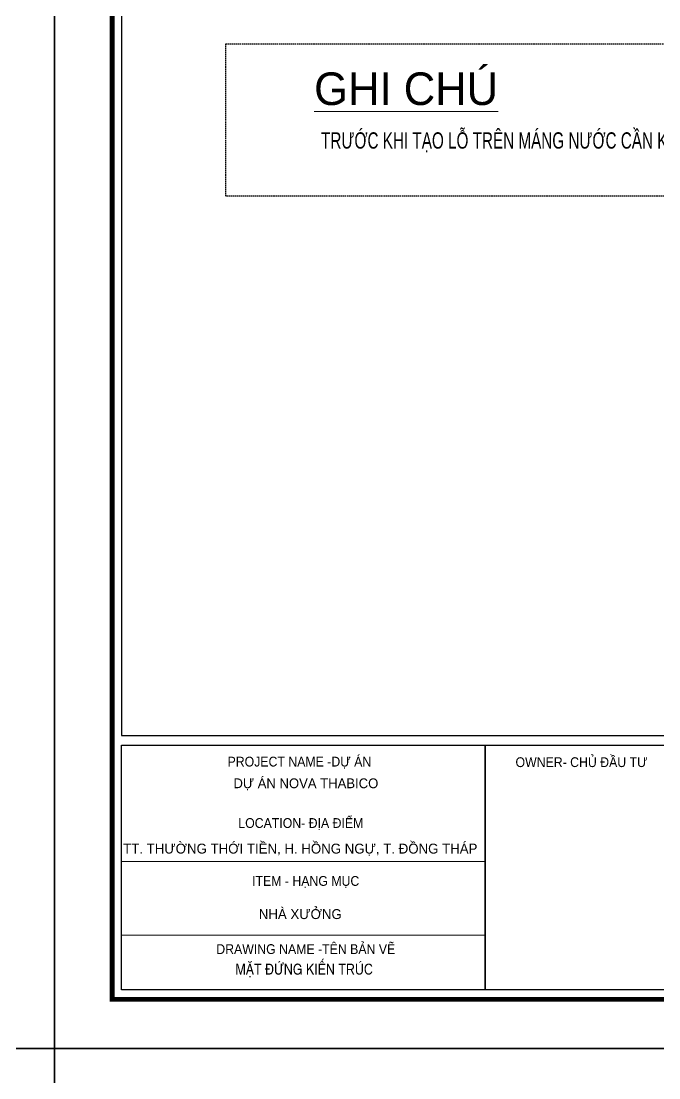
# Model space of a CAD drawing. Header units: inches. Extents: x 2 to 32666, y -5537 to 22.
# Drawn here: x 13077.6 to 13195, y -4129.9 to -3935.5 of the extents above; entities that cross this region are included whole.
import ezdxf
from ezdxf.enums import TextEntityAlignment as Align

# ---------------------------------------------------------------- set-up
doc = ezdxf.new("R2010")
doc.units = ezdxf.units.IN
doc.header["$MEASUREMENT"] = 0
doc.linetypes.add('HIDDEN', pattern=[0.375, 0.25, -0.125])
for name, color, linetype in [('1', 1, 'Continuous'), ('2', 2, 'Continuous'), ('3', 3, 'Continuous'), ('6', 6, 'Continuous'), ('7', 7, 'Continuous'), ('BAO KHUNG', 31, 'Continuous'), ('NET IN', 3, 'Continuous')]:
    doc.layers.add(name, color=color, linetype=linetype)
doc.layers.add('_TEXT', color=3, linetype='Continuous', lineweight=13)
doc.layers.add('S-Hatch', color=8, linetype='Continuous', lineweight=9)
doc.layers.add('Cover text', color=7, linetype='Continuous', true_color=0x52370f)
doc.styles.add('ST1H', font='vnshxh.shx', dxfattribs={"width": 0.7})
doc.styles.add('ST3', font='VHAVANB.TTF')
doc.styles.get("Standard").update_dxf_attribs({"font": 'arial.ttf'})
doc.styles.add('style1', font='VHAVAN.TTF')
doc.styles.add('TIEU DE', font='Vharialn.ttf')

# ---------------------------------------------------------------- blocks, each defined once
blk = doc.blocks.new('kt kien truc 1')
at = {"layer": '2', "color": 157, "linetype": 'Continuous'}
blk.add_lwpolyline([(0, 420), (594, 420), (594, 0), (0, 0)], close=True, dxfattribs=at)
at = {"layer": '7', "color": 147, "linetype": 'Continuous'}
blk.add_lwpolyline([(12.33, 57.61), (581.67, 57.61), (581.67, 409.19), (12.33, 409.19)], close=True, dxfattribs=at)
at = {"layer": 'BAO KHUNG', "color": 167, "linetype": 'Continuous', "const_width": 0.871}
blk.add_lwpolyline([(10.59, 9.07), (583.41, 9.07), (583.41, 410.93), (10.59, 410.93)], close=True, dxfattribs=at)
at = {"layer": 'BAO KHUNG', "color": 7}
for points in [[(12.33, 55.81), (79.28, 55.81), (79.28, 10.81), (12.33, 10.81)], [(79.28, 55.81), (144.95, 55.81), (144.95, 10.81), (79.28, 10.81)]]:
    blk.add_lwpolyline(points, close=True, dxfattribs=at)
at = {"layer": 'S-Hatch'}
for p, q in [((12.33, 34.43), (79.28, 34.43)), ((79.28, 20.88), (12.33, 20.88))]:
    blk.add_line(p, q, dxfattribs=at)
at = {"layer": 'BAO KHUNG', "color": 7, "linetype": 'Continuous', "width": 0.9}
for s, p in [('PROJECT NAME -DỰ ÁN ', (45.37, 51.89)), ('LOCATION- ĐỊA ĐIỂM', (45.32, 40.59))]:
    blk.add_text(s, height=1.8, dxfattribs=at).set_placement(p, align=Align.CENTER)
for s, p in [(' OWNER- CHỦ ĐẦU TƯ', (84.21, 51.79)), ('ITEM - HẠNG MỤC ', (36.35, 29.93)), ('DRAWING NAME -TÊN BẢN VẼ ', (29.76, 17.39))]:
    blk.add_text(s, height=1.8, dxfattribs=at).set_placement(p)
at = {"layer": 'Cover text', "linetype": 'Continuous', "style": 'style1'}
for s, height, p in [('dù ¸n nova thabico', 1.8, (46.25, 47.9)), ('tt. th\xadêng thíi tiÒn, h. hång ngù, t. ®ång th¸p', 1.8225, (45.22, 35.87)), ('NHµ X¦ëNG', 1.823, (45.22, 23.82))]:
    blk.add_text(s, height=height, dxfattribs=at).set_placement(p, align=Align.CENTER)
at = {"layer": 'Cover text', "ltscale": 0.5, "style": 'TIEU DE'}
for tag, p in [('TENBANVE', (45.93, 14.6)), ('STT', (555.05, 15.58))]:
    blk.add_attdef(tag, text='', height=2, dxfattribs=at).set_placement(p, align=Align.MIDDLE_CENTER)

msp = doc.modelspace()

# ---------------------------------------------------------------- linework, layer by layer
at = {"layer": '1', "linetype": 'HIDDEN'}
msp.add_lwpolyline([(13115.2615, -3939.6731), (13275.7769, -3939.6731), (13275.7769, -3967.6605), (13115.2615, -3967.6605)], close=True, dxfattribs=at)
at = {"layer": 'NET IN'}
for points in [[(12489.7695, -3704.5249), (13083.7695, -3704.5249), (13083.7695, -4124.5249), (12489.7695, -4124.5249)], [(13083.7695, -3704.5249), (13677.7695, -3704.5249), (13677.7695, -4124.5249), (13083.7695, -4124.5249)], [(12489.7695, -4124.5249), (13083.7695, -4124.5249), (13083.7695, -4544.5249), (12489.7695, -4544.5249)], [(13083.7695, -4124.5249), (13677.7695, -4124.5249), (13677.7695, -4544.5249), (13083.7695, -4544.5249)]]:
    msp.add_lwpolyline(points, close=True, dxfattribs=at)

# ---------------------------------------------------------------- block references
at = {"layer": '3'}
for p in [(12489.7695, -4124.5249), (12489.7695, -4544.5249), (13083.7695, -4544.5249)]:
    msp.add_blockref('kt kien truc 1', p, dxfattribs=at)
ref = msp.add_blockref('kt kien truc 1', (13083.7695, -4124.5249), dxfattribs=at)
ref.add_attrib('TENBANVE', 'mÆt ®øng kiÕn tróc', dxfattribs={"ltscale": 0.5, "height": 2, "style": 'TIEU DE'}).set_placement((13129.6991, -4109.9218), align=Align.MIDDLE_CENTER)

# ---------------------------------------------------------------- texts
at = {"layer": '6', "style": 'ST1H', "width": 0.7}
msp.add_text('tr\xadíc khi t¹o lç trªn m¸ng n\xadíc cÇn kh¶o s¸t l¹i vÞ trÝ ®Ó tr¸nh va ch¹m', height=3, dxfattribs=at).set_placement((13132.8163, -3958.9306))
at = {"layer": '_TEXT', "style": 'ST3'}
msp.add_text('%%Ughi chó', height=6, dxfattribs=at).set_placement((13148.473, -3947.9098), align=Align.MIDDLE_CENTER)

doc.saveas('drawing.dxf')
